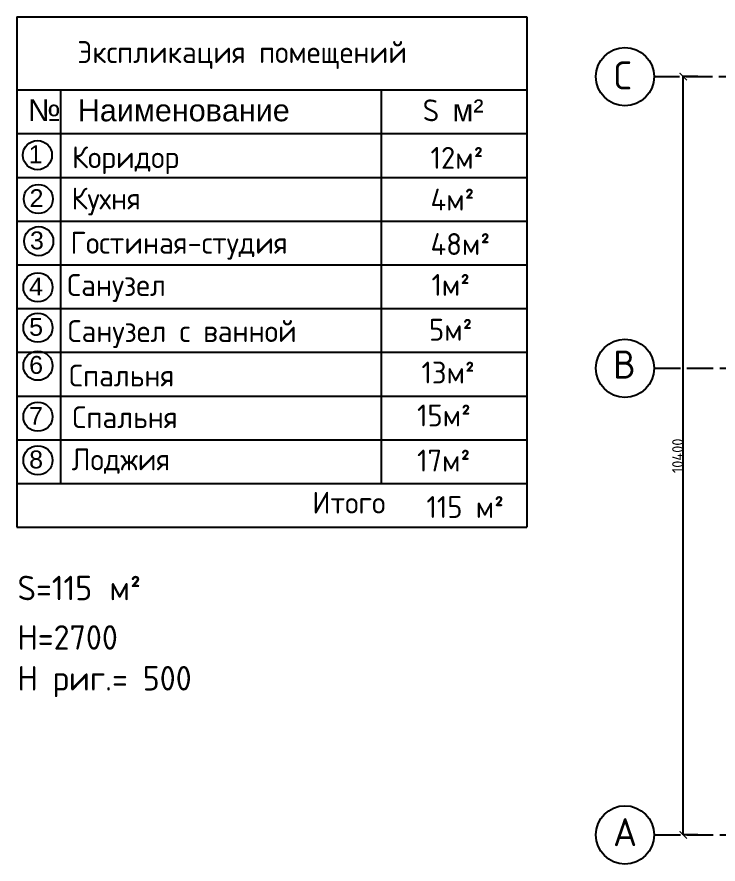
# Model space of a CAD drawing. Header units: millimetres. Extents: x -79936 to 190348, y -17907 to 78730.
# Drawn here: x -15129 to -5505, y -4452 to 7167 of the extents above; entities that cross this region are included whole.
import ezdxf

# ---------------------------------------------------------------- set-up
doc = ezdxf.new("R2010")
doc.units = ezdxf.units.MM
doc.linetypes.add('ACAD_ISO02W100', pattern=[15, 12, -3])
for name, color, linetype in [('FUR', 42, 'Continuous'), ('Plan 1', 7, 'Continuous'), ('Plan 2', 7, 'Continuous')]:
    doc.layers.add(name, color=color, linetype=linetype)
doc.styles.add('gost', font='GOST Common.ttf')
doc.styles.get("Standard").update_dxf_attribs({"font": 'arial.ttf'})
doc.dimstyles.new('Copy of GOST', dxfattribs={"dimtxt": 150, "dimasz": 100, "dimexe": 0.18, "dimexo": 0.06, "dimgap": 3, "dimtad": 1, "dimdec": 0, "dimzin": 0, "dimdsep": 46, "dimtxsty": 'gost', "dimblk": 'ARCHTICK', "dimcen": 0.09, "dimclrt": 256, "dimadec": 0, "dimazin": 0, "dimtfac": 1, "dimtdec": 0, "dimtofl": 0, "dimtmove": 0, "dimatfit": 3, "dimldrblk": 'ARCHTICK', "dimfxl": 200, "dimfxlon": 1, "dimtolj": 1, "dimtzin": 0, "dimarcsym": 0})

# ---------------------------------------------------------------- blocks, each defined once
blk = doc.blocks.new('_ArchTick')
at = {"color": 0, "linetype": 'ByBlock', "const_width": 0.15}
blk.add_lwpolyline([(-0.5, -0.5), (0.5, 0.5)], dxfattribs=at)
blk = doc.blocks.new('*D51')
at = {"layer": 'Defpoints', "color": 0, "transparency": 16777216}
for p in [(-5982.252975589434, 6348.073868395539), (-3392.652140298715, 6348.073868395539), (-3392.652140298715, -4051.926131604467)]:
    blk.add_point(p, dxfattribs=at)
at = {"layer": 'FUR', "color": 0, "lineweight": -2, "transparency": 16777216}
for p, q in [((-5782.252975589433, 6348.073868395539), (-5982.432975589433, 6348.073868395539)), ((-5982.252975589431, -4051.926131604467), (-5982.252975589434, 6348.073868395539)), ((-5782.25297558943, -4051.926131604467), (-5982.43297558943, -4051.926131604467))]:
    blk.add_line(p, q, dxfattribs=at)
at = {"layer": 'FUR', "color": 0, "lineweight": -2, "transparency": 16777216, "xscale": 100, "yscale": 100, "zscale": 100}
for p, rotation in [((-5982.252975589434, 6348.073868395539), 90), ((-5982.252975589431, -4051.926131604467), 270)]:
    blk.add_blockref('_ArchTick', p, dxfattribs=dict(at, rotation=rotation))
at = {"layer": 'FUR', "color": 7, "transparency": 16777216, "insert": (-6060.252975589431, 1148.073868395537), "char_height": 150, "attachment_point": 5, "rotation": 90, "style": 'gost'}
blk.add_mtext('\\A1;10400', dxfattribs=at)

msp = doc.modelspace()

# ---------------------------------------------------------------- linework, layer by layer
at = {"color": 18, "true_color": 0x000000}
for centre in [(-6782.25297558945, 6348.073868395535), (-6782.25297558945, 2348.073868395535), (-6782.25297558945, -4051.926131604465)]:
    msp.add_circle(centre, 400, dxfattribs=at)
at = {"layer": 'Plan 1', "color": 251, "linetype": 'ACAD_ISO02W100', "ltscale": 30, "true_color": 0x636466}
for points in [[(-6392.69655276835, 6348.073422876885), (12507.13748459518, 6348.073422876885)], [(-6382.252975596901, 2348.073868395477), (12507.13748462606, 2348.073868395477)], [(-6382.252975568175, -4051.926495263353), (12505.8106059581, -4051.926495263353)]]:
    msp.add_lwpolyline(points, dxfattribs=at)
at = {"layer": 'Plan 2'}
for p, q in [((-15129.13325841847, 7167.142528199423), (-8129.133258418471, 7167.142528199423)), ((-15129.13325841969, 7167.142528199482), (-15129.13325841969, 167.1425281994816)), ((-8129.133258419693, 7167.142528199482), (-8129.133258419693, 167.1425281994816)), ((-15129.13325841847, 6167.142528199423), (-8129.133258418471, 6167.142528199365)), ((-14529.13325841847, 6167.142528199423), (-14529.13325841847, 767.1425281994234)), ((-10129.13325841847, 6167.142528199423), (-10129.13325841847, 767.1425281994234)), ((-15129.13325841847, 5567.142528199423), (-8129.133258418471, 5567.142528199365)), ((-15129.13325841847, 4967.142528199423), (-8129.133258418471, 4967.142528199365)), ((-15129.13325841847, 4367.142528199423), (-8129.133258418471, 4367.142528199365)), ((-15129.13325841847, 3767.142528199423), (-8129.133258418471, 3767.142528199423)), ((-15129.13325841847, 3167.142528199423), (-8129.133258418471, 3167.142528199423)), ((-15129.13325841847, 2567.142528199423), (-8129.133258418471, 2567.142528199423)), ((-15129.13325841847, 1967.142528199423), (-8129.133258418471, 1967.142528199423)), ((-15129.13325841847, 1367.142528199423), (-8129.133258418471, 1367.142528199423)), ((-15129.13325841847, 767.1425281994234), (-8129.133258418471, 767.1425281994234)), ((-15129.13325841969, 167.1425281994816), (-8129.133258419693, 167.1425281994816)), ((-15129.13325841969, 167.1425281994816), (-8129.133258419693, 167.1425281994816))]:
    msp.add_line(p, q, dxfattribs=at)
for centre in [(-14847.84094799327, 5272.035821300298), (-14835.36420417024, 4670.236343052071), (-14829.74299601544, 4090.908914934444), (-14840.87105638755, 3459.038265541261), (-14840.87105638755, 2904.759525942565), (-14840.87105638755, 2383.085384112848), (-14840.87105638755, 1684.078188347754), (-14840.87105638755, 1086.190389226256)]:
    msp.add_circle(centre, 200, dxfattribs=at)

# ---------------------------------------------------------------- texts
at = {"color": 18, "true_color": 0x000000, "char_height": 300, "attachment_point": 1, "style": 'gost'}
for s, heights, insert in [('Коридор ', [0], (-14372.90235218441, 5392.611567856053)), (' 12м²', [0], (-9633.668462242, 5384.178680436635)), ('Кухня ', [727.1838598846841], (-14379.71191905579, 4826.509924232443)), (' 4м²', [0], (-9633.668462242, 4811.997673424259)), ('\\pt3900;Гостиная-студия ', [727.1838598846841], (-14394.69251668063, 4219.596357593029)), (' 48м²', [0], (-9633.668462242, 4202.46443296731)), ('Санузел ', [0], (-14439.22404692817, 3639.905713194232)), ('Санузел с ванной ', [0], (-14432.88809887425, 3008.055467435865)), ('\\pt2400;Спальня ', [0], (-14414.3700497307, 2398.48297761201)), ('Спальня ', [0], (-14368.30180581403, 1826.862734114351)), ('Лоджия  ', [0], (-14379.35732997378, 1248.44145971613))]:
    msp.add_mtext_dynamic_manual_height_columns(s, width=7892.756283542799, gutter_width=0.2796860999556477, heights=heights, dxfattribs=dict(at, insert=insert))
at = {"char_height": 300, "attachment_point": 1, "style": 'gost'}
for s, insert, width in [('1м²', (-9439.95377512084, 3642.106023893757), 638.5948158253752), ('5м²', (-9472.202985802724, 3026.393889279811), 668.2469304229196), ('13м²', (-9576.077504242654, 2439.591892223638), 883.3321964529332), ('15м²', (-9636.67103791528, 1851.15278739122), 883.3321964529332), ('17м²', (-9636.67103791528, 1231.850809244912), 883.3321964529332)]:
    msp.add_mtext(s, dxfattribs=dict(at, insert=insert, width=width))
at = {"color": 10}
note = msp.add_mtext_dynamic_manual_height_columns('S=115 ', width=1259.594436769378, gutter_width=1.767938568645771, heights=[335.9083280426966, 0], dxfattribs=dict(at, insert=(-15120.71234992466, -497.4856975744705), char_height=335.9083280426965, attachment_point=1, style='gost'))
for column, words in zip(note.columns.linked_columns, ['м²']):
    column.text = words
at = {"color": 10, "insert": (-15120.71234992466, -1175.867907538166), "char_height": 335.9083280426965, "attachment_point": 1, "style": 'gost'}
msp.add_mtext_dynamic_manual_height_columns('H=2700\\PH риг.= 500', width=3374.035406292882, gutter_width=1.767938568645771, heights=[0], dxfattribs=at)
at = {"layer": 'Plan 1', "attachment_point": 1, "style": 'gost'}
for s, width, gutter_width, insert, char_height in [('C', 384.8748082238678, 0.5498211546055255, (-6946.174595443386, 6557.833556868318), 384.8748082238678), ('B', 384.8748082238678, 0.5498211546055255, (-6946.174595443386, 2591.661602778542), 384.8748082238678), ('Итого', 5851.909594413795, 1, (-11074.3809987104, 655.6912552625945), 300), ('A', 384.8748082238678, 0.5498211546055255, (-6946.174595443386, -3821.681394705367), 384.8748082238678)]:
    msp.add_mtext_dynamic_manual_height_columns(s, width=width, gutter_width=gutter_width, heights=[0], dxfattribs=dict(at, insert=insert, char_height=char_height))
at = {"layer": 'Plan 2', "char_height": 300, "attachment_point": 1, "style": 'gost'}
for s, width, insert in [('Экспликация помещений', 5851.909594413795, (-14299.84024175548, 6835.079357437389)), ('115{\\fGOST Common|b0|i0|c238|p34; }м²', 1318.841253310908, (-9507.89249972906, 595.4627296619074))]:
    msp.add_mtext_dynamic_manual_height_columns(s, width=width, gutter_width=1, heights=[0], dxfattribs=dict(at, insert=insert))
at = {"layer": 'Plan 2', "attachment_point": 1}
for s, width, gutter_width, insert, char_height in [('№', 5851.909594413795, 1, (-14978.15722808527, 6037.84517432069), 300), ('Наименование', 5851.909594413795, 1, (-14293.58050446416, 6035.932943030442), 300), ('{\\fGOST Common|b0|i0|c238|p34;S }м²', 843.3115715510212, 1, (-9558.953278009023, 6035.932943030442), 300), ('1', 245.4122714117358, 0.8180409047057858, (-14968.18987669941, 5406.137338097156), 245.4122714117358), ('2', 245.4122714117358, 0.8180409047057858, (-14955.71313287635, 4804.337859848987), 245.4122714117358), ('3', 245.4122714117358, 0.8180409047057858, (-14950.09192472158, 4225.01043173136), 245.4122714117358), ('4', 245.4122714117358, 0.8180409047057858, (-14961.21998509369, 3593.139782338178), 245.4122714117358), ('5', 245.4122714117358, 0.8180409047057858, (-14961.21998509369, 3038.861042739423), 245.4122714117358), ('6', 245.4122714117358, 0.8180409047057858, (-14961.21998509369, 2517.186900909765), 245.4122714117358), ('7', 245.4122714117358, 0.8180409047057858, (-14961.21998509369, 1818.17970514467), 245.4122714117358), ('8', 245.4122714117358, 0.8180409047057858, (-14961.21998509369, 1220.291906023172), 245.4122714117358)]:
    msp.add_mtext_dynamic_manual_height_columns(s, width=width, gutter_width=gutter_width, heights=[0], dxfattribs=dict(at, insert=insert, char_height=char_height))

# ---------------------------------------------------------------- dimensions: what is measured, and where the dimension line sits
at = {"layer": 'FUR', "color": 253}
dim = msp.add_linear_dim(base=(-5982.252975589434, 6348.073868395539), p1=(-3392.652140298713, -4051.926131604465), p2=(-3392.652140298713, 6348.073868395535), angle=90, dimstyle='Copy of GOST', override={"dimclrt": 7}, dxfattribs=at)
dim.commit()
dim.dimension.update_dxf_attribs({"geometry": '*D51', "text_midpoint": (-6060.252975589431, 1148.073868395537)})

doc.saveas('drawing.dxf')
